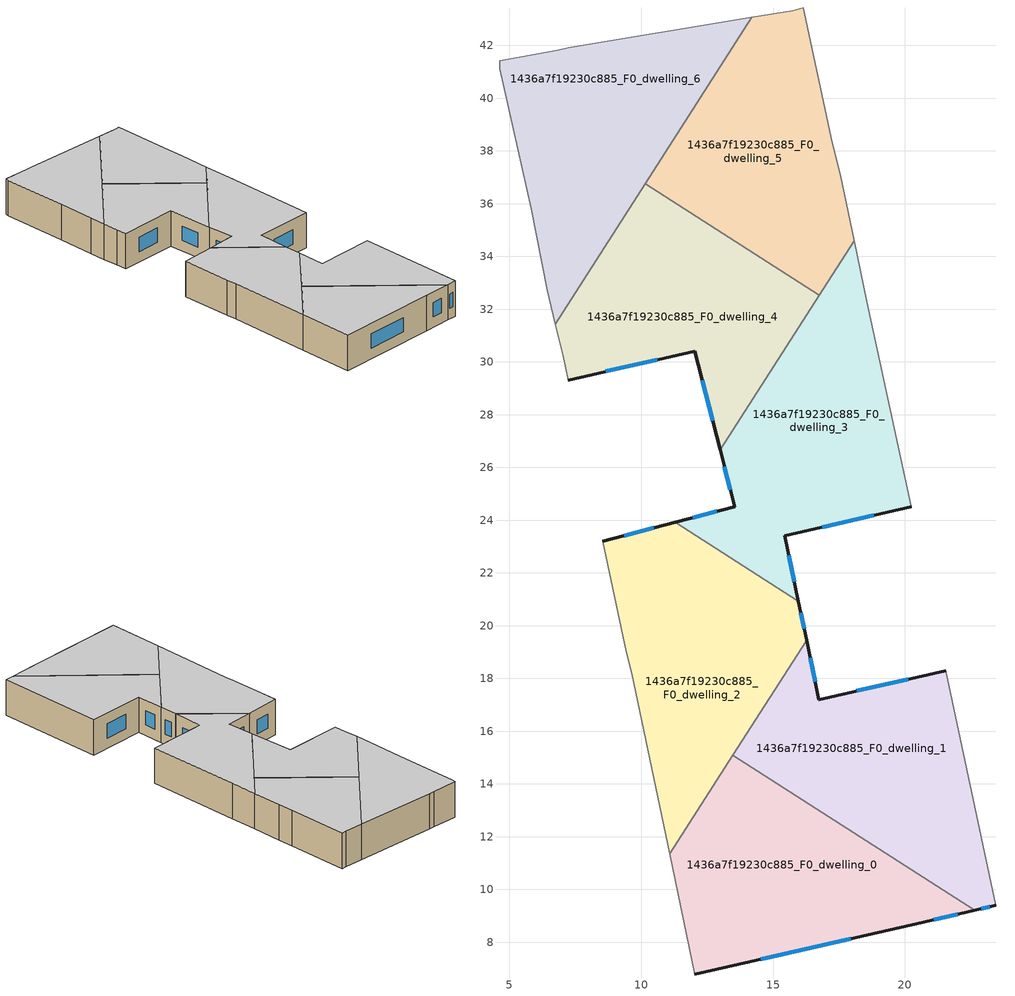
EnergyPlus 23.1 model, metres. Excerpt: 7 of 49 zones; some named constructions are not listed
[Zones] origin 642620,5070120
1436a7f19230c885_F0_dwelling_0
 floor ground (EU_floor_Construction): 22.66,9.21 20.44,8.69 12.04,6.79 11.08,11.34 13.47,15.09 z0
 wall outside (EU_wall_Construction): 12.04,6.79 20.44,8.69 22.66,9.21 z0:3
 wall adiabatic (EU_wall_Construction): 11.08,11.34 12.04,6.79 z0:3
 wall to 1436a7f19230c885_F0_dwelling_2 (EU_wall_Construction): 13.47,15.09 11.08,11.34 z0:3
 wall to 1436a7f19230c885_F0_dwelling_1 (EU_wall_Construction): 22.66,9.21 13.47,15.09 z0:3
 window (EU_Window_Construction): 21.1,8.85 22,9.06 / 14.53,7.36 17.95,8.13 z0.89:2.11
 ceiling to 1436a7f19230c885_F1_dwelling_0 (EU_floor_Construction): 22.66,9.21 13.47,15.09 11.08,11.34 12.03,6.79 20.44,8.69 z3
1436a7f19230c885_F0_dwelling_1
 floor ground (EU_floor_Construction): 21.55,18.3 23.44,9.39 22.66,9.21 13.47,15.09 16.27,19.46 16.74,17.2 z0
 wall outside (EU_wall_Construction): 21.55,18.3 16.74,17.2 16.27,19.46 / 22.66,9.21 23.44,9.39 z0:3
 wall adiabatic (EU_wall_Construction): 23.44,9.39 21.55,18.3 z0:3
 wall to 1436a7f19230c885_F0_dwelling_2 (EU_wall_Construction): 16.27,19.46 13.47,15.09 z0:3
 window (EU_Window_Construction): 16.6,17.87 16.41,18.79 / 20.12,17.97 18.17,17.53 / 22.89,9.26 23.21,9.34 z0.89:2.11
 ceiling to 1436a7f19230c885_F1_dwelling_1 (EU_floor_Construction): 23.44,9.39 21.54,18.3 16.74,17.2 16.27,19.46 13.47,15.09 22.66,9.21 z3
1436a7f19230c885_F0_dwelling_2
 floor ground (EU_floor_Construction): 15.96,20.93 16.27,19.46 11.08,11.34 9.64,18.2 9.44,19 8.54,23.21 11.29,23.92 z0
 wall outside (EU_wall_Construction): 16.27,19.46 15.96,20.93 / 11.29,23.92 8.54,23.21 z0:3
 wall adiabatic (EU_wall_Construction): 8.54,23.21 9.44,19 9.64,18.2 11.08,11.34 z0:3
 wall to 1436a7f19230c885_F0_dwelling_3 (EU_wall_Construction): 15.96,20.93 11.28,23.92 z0:3
 window (EU_Window_Construction): 16.18,19.89 16.05,20.49 / 10.47,23.71 9.35,23.42 z0.89:2.11
 ceiling to 1436a7f19230c885_F1_dwelling_2 (EU_floor_Construction): 11.08,11.34 16.27,19.46 15.96,20.93 11.28,23.92 8.54,23.21 9.44,19 9.64,18.2 z3
1436a7f19230c885_F0_dwelling_3
 floor ground (EU_floor_Construction): 18.07,34.59 18.55,32.31 20.24,24.5 15.44,23.4 15.96,20.93 11.29,23.92 13.54,24.51 12.99,26.66 z0
 wall outside (EU_wall_Construction): 15.96,20.93 15.44,23.4 20.24,24.5 / 12.99,26.66 13.54,24.51 11.29,23.92 z0:3
 wall adiabatic (EU_wall_Construction): 20.24,24.5 18.55,32.31 18.07,34.59 z0:3
 wall to 1436a7f19230c885_F0_dwelling_4 (EU_wall_Construction): 16.75,32.53 12.99,26.66 z0:3
 wall to 1436a7f19230c885_F0_dwelling_5 (EU_wall_Construction): 18.07,34.59 16.75,32.53 z0:3
 window (EU_Window_Construction): 16.87,23.73 18.82,24.18 / 15.81,21.66 15.6,22.67 / 12.87,24.33 11.95,24.09 / 13.16,26.02 13.38,25.15 z0.89:2.11
 ceiling to 1436a7f19230c885_F1_dwelling_3 (EU_floor_Construction): 20.24,24.5 18.55,32.31 18.07,34.59 12.99,26.66 13.54,24.51 11.28,23.92 15.96,20.93 15.44,23.4 z3
1436a7f19230c885_F0_dwelling_4
 floor ground (EU_floor_Construction): 16.75,32.53 12.99,26.66 12.04,30.41 7.24,29.31 7.04,30.21 6.74,31.43 10.15,36.75 z0
 wall outside (EU_wall_Construction): 7.24,29.31 12.04,30.41 12.99,26.66 z0:3
 wall adiabatic (EU_wall_Construction): 6.74,31.43 7.04,30.21 7.24,29.31 z0:3
 wall to 1436a7f19230c885_F0_dwelling_5 (EU_wall_Construction): 16.75,32.53 10.15,36.75 z0:3
 wall to 1436a7f19230c885_F0_dwelling_6 (EU_wall_Construction): 10.15,36.75 6.74,31.43 z0:3
 window (EU_Window_Construction): 12.32,29.3 12.71,27.77 / 8.66,29.64 10.61,30.08 z0.89:2.11
 ceiling to 1436a7f19230c885_F1_dwelling_4 (EU_floor_Construction): 12.99,26.66 16.75,32.53 10.15,36.75 6.74,31.43 7.04,30.21 7.24,29.31 12.04,30.41 z3
1436a7f19230c885_F0_dwelling_5
 floor ground (EU_floor_Construction): 16.15,43.42 17.25,38.31 17.55,37.11 18.07,34.59 16.75,32.53 10.15,36.75 14.19,43.06 15.75,43.32 z0
 wall adiabatic (EU_wall_Construction): 18.07,34.59 17.55,37.11 17.25,38.31 16.15,43.42 15.75,43.32 14.19,43.06 z0:3
 wall to 1436a7f19230c885_F0_dwelling_6 (EU_wall_Construction): 14.19,43.06 10.15,36.75 z0:3
 ceiling to 1436a7f19230c885_F1_dwelling_5 (EU_floor_Construction): 16.75,32.53 18.07,34.59 17.55,37.11 17.25,38.31 16.15,43.42 15.75,43.32 14.19,43.06 10.15,36.75 z3
1436a7f19230c885_F0_dwelling_6
 floor ground (EU_floor_Construction): 14.19,43.06 6.74,31.43 6.44,32.71 5.84,35.82 4.64,41.12 4.64,41.42 6.84,41.82 7.24,41.92 z0
 wall adiabatic (EU_wall_Construction): 14.19,43.06 7.24,41.92 6.84,41.82 4.64,41.42 4.64,41.12 5.84,35.82 6.44,32.71 6.74,31.43 z0:3
 ceiling to 1436a7f19230c885_F1_dwelling_6 (EU_floor_Construction): 6.74,31.43 14.19,43.06 7.24,41.92 6.84,41.82 4.64,41.42 4.64,41.12 5.84,35.82 6.44,32.71 z3
[SCHEDULE:FILE] Column Number=1; Rows to Skip at Top=0; Number of Hours of Data=8760; Column Separator=Comma; Interpolate to Timestep=No; Minutes per Item=60; Adjust Schedule for Daylight Savings=Yes
Name | File
EU_Step8_GainSchedule_1436a7f19230c885_F2_dwelling_1_f000 | ../../schedules/1436a7f19230c885/1436a7f19230c885_F2_dwelling_1_f000_gain.csv
EU_Step8_GainSchedule_1436a7f19230c885_F2_dwelling_2_f000 | ../../schedules/1436a7f19230c885/1436a7f19230c885_F2_dwelling_2_f000_gain.csv
EU_Step8_GainSchedule_1436a7f19230c885_F2_dwelling_3_f000 | ../../schedules/1436a7f19230c885/1436a7f19230c885_F2_dwelling_3_f000_gain.csv
EU_Step8_GainSchedule_1436a7f19230c885_F2_dwelling_4_f000 | ../../schedules/1436a7f19230c885/1436a7f19230c885_F2_dwelling_4_f000_gain.csv
EU_Step8_GainSchedule_1436a7f19230c885_F2_dwelling_5_f000 | ../../schedules/1436a7f19230c885/1436a7f19230c885_F2_dwelling_5_f000_gain.csv
EU_Step8_GainSchedule_1436a7f19230c885_F2_dwelling_6_f000 | ../../schedules/1436a7f19230c885/1436a7f19230c885_F2_dwelling_6_f000_gain.csv
EU_Step8_GainSchedule_1436a7f19230c885_F3_dwelling_0_f000 | ../../schedules/1436a7f19230c885/1436a7f19230c885_F3_dwelling_0_f000_gain.csv
EU_Step8_GainSchedule_1436a7f19230c885_F3_dwelling_1_f000 | ../../schedules/1436a7f19230c885/1436a7f19230c885_F3_dwelling_1_f000_gain.csv
EU_Step8_GainSchedule_1436a7f19230c885_F3_dwelling_2_f000 | ../../schedules/1436a7f19230c885/1436a7f19230c885_F3_dwelling_2_f000_gain.csv
EU_Step8_GainSchedule_1436a7f19230c885_F3_dwelling_3_f000 | ../../schedules/1436a7f19230c885/1436a7f19230c885_F3_dwelling_3_f000_gain.csv
EU_Step8_GainSchedule_1436a7f19230c885_F3_dwelling_4_f000 | ../../schedules/1436a7f19230c885/1436a7f19230c885_F3_dwelling_4_f000_gain.csv
EU_Step8_GainSchedule_1436a7f19230c885_F3_dwelling_5_f000 | ../../schedules/1436a7f19230c885/1436a7f19230c885_F3_dwelling_5_f000_gain.csv
EU_Step8_GainSchedule_1436a7f19230c885_F3_dwelling_6_f000 | ../../schedules/1436a7f19230c885/1436a7f19230c885_F3_dwelling_6_f000_gain.csv
EU_Step8_GainSchedule_1436a7f19230c885_F4_dwelling_0_f000 | ../../schedules/1436a7f19230c885/1436a7f19230c885_F4_dwelling_0_f000_gain.csv
EU_Step8_GainSchedule_1436a7f19230c885_F4_dwelling_1_f000 | ../../schedules/1436a7f19230c885/1436a7f19230c885_F4_dwelling_1_f000_gain.csv
EU_Step8_GainSchedule_1436a7f19230c885_F4_dwelling_2_f000 | ../../schedules/1436a7f19230c885/1436a7f19230c885_F4_dwelling_2_f000_gain.csv
EU_Step8_GainSchedule_1436a7f19230c885_F4_dwelling_3_f000 | ../../schedules/1436a7f19230c885/1436a7f19230c885_F4_dwelling_3_f000_gain.csv
EU_Step8_GainSchedule_1436a7f19230c885_F4_dwelling_4_f000 | ../../schedules/1436a7f19230c885/1436a7f19230c885_F4_dwelling_4_f000_gain.csv
EU_Step8_GainSchedule_1436a7f19230c885_F4_dwelling_5_f000 | ../../schedules/1436a7f19230c885/1436a7f19230c885_F4_dwelling_5_f000_gain.csv
EU_Step8_GainSchedule_1436a7f19230c885_F4_dwelling_6_f000 | ../../schedules/1436a7f19230c885/1436a7f19230c885_F4_dwelling_6_f000_gain.csv
